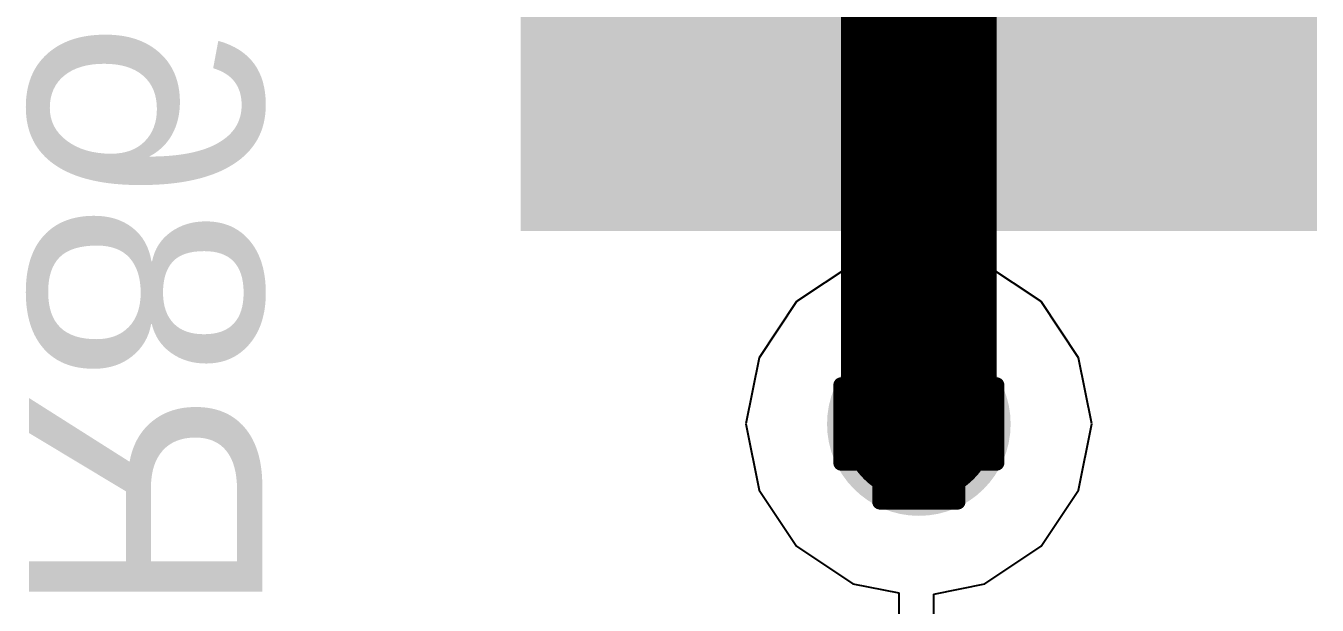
# Model space of a CAD drawing. Header units: inches. Extents: x 0 to 198, y 0 to 199.
# Drawn here: x 1.2028 to 1.3689, y 4.0417 to 4.1162 of the extents above; entities that cross this region are included whole.
import ezdxf

# ---------------------------------------------------------------- set-up
doc = ezdxf.new("R2010")
doc.units = ezdxf.units.IN
doc.header["$MEASUREMENT"] = 0
for name, color, linetype in [('Bottom Layer', 5, 'Continuous'), ('Bottom Overlay', 54, 'Continuous'), ('Bottom Paste', 16, 'Continuous'), ('Bottom Solder', 6, 'Continuous'), ('Drill Drawing', 1, 'Continuous'), ('Layer 1', 16, 'Continuous'), ('Layer 2', 76, 'Continuous'), ('Top Layer', 1, 'Continuous'), ('Via Holes', 16, 'Continuous')]:
    doc.layers.add(name, color=color, linetype=linetype)
doc.styles.add('Arial', font='', dxfattribs={"height": 0.2})
doc.styles.get('Arial').set_extended_font_data('Arial')

# ---------------------------------------------------------------- blocks, each defined once
blk = doc.blocks.new('SMB__B_262')
at = {"layer": 'Bottom Layer'}
blk.add_hatch(color=5, dxfattribs=at).paths.add_polyline_path([(-0.03543, 0.04724), (-0.03543, -0.04724), (-0.14567, -0.04724), (-0.14567, 0.04724)])
at = {"layer": 'Bottom Paste'}
blk.add_hatch(color=16, dxfattribs=at).paths.add_polyline_path([(-0.03543, 0.04724), (-0.03543, -0.04724), (-0.14567, -0.04724), (-0.14567, 0.04724)])
at = {"layer": 'Bottom Solder'}
blk.add_hatch(color=6, dxfattribs=at).paths.add_polyline_path([(-0.03143, 0.05124), (-0.03143, -0.05124), (-0.14967, -0.05124), (-0.14967, 0.05124)])

msp = doc.modelspace()

# ---------------------------------------------------------------- hatches: boundary and pattern name
at = {"layer": 'Bottom Layer'}
h = msp.add_hatch(color=5, dxfattribs=at)
edge = h.paths.add_edge_path()
edge.add_arc((1.31767, 4.065), 0.01181, 0, 360)
at = {"layer": 'Layer 1'}
h = msp.add_hatch(color=16, dxfattribs=at)
edge = h.paths.add_edge_path()
edge.add_arc((1.31767, 4.065), 0.01181, 0, 360)
at = {"layer": 'Layer 2'}
h = msp.add_hatch(color=76, dxfattribs=at)
edge = h.paths.add_edge_path()
edge.add_arc((1.31767, 4.065), 0.01181, 0, 360)
at = {"layer": 'Top Layer'}
h = msp.add_hatch(color=1, dxfattribs=at)
edge = h.paths.add_edge_path()
edge.add_arc((1.31767, 4.065), 0.01181, 0, 360)
at = {"layer": 'Via Holes'}
h = msp.add_hatch(color=7, dxfattribs=at)
edge = h.paths.add_edge_path()
edge.add_arc((1.31767, 4.065), 0.00591, 0, 360)

# ---------------------------------------------------------------- linework, layer by layer
at = {"layer": 'Bottom Layer'}
msp.add_lwpolyline([(1.31767, 4.065, 0.02, 0.02, 0), (1.31767, 4.14892, 0.02, 0.02, 0)], format="xyseb", dxfattribs=at)
msp.add_lwpolyline([(1.31267, 4.065, 0.01, 0.01, 1), (1.32267, 4.065, 0.01, 0.01, 1)], format="xyseb", close=True, dxfattribs=at)
at = {"layer": 'Drill Drawing'}
for points in [[(1.31267, 4.07, 0.002, 0.002, 0), (1.31267, 4.075, 0.002, 0.002, 0)], [(1.31267, 4.075, 0.002, 0.002, 0), (1.32267, 4.075, 0.002, 0.002, 0)], [(1.32267, 4.07, 0.002, 0.002, 0), (1.32267, 4.075, 0.002, 0.002, 0)], [(1.31467, 4.068, 0.002, 0.002, 0), (1.31467, 4.071, 0.002, 0.002, 0)], [(1.31467, 4.071, 0.002, 0.002, 0), (1.32067, 4.071, 0.002, 0.002, 0)], [(1.32067, 4.068, 0.002, 0.002, 0), (1.32067, 4.071, 0.002, 0.002, 0)], [(1.30767, 4.06, 0.002, 0.002, 0), (1.30767, 4.07, 0.002, 0.002, 0)], [(1.30767, 4.07, 0.002, 0.002, 0), (1.31267, 4.07, 0.002, 0.002, 0)], [(1.32267, 4.07, 0.002, 0.002, 0), (1.32767, 4.07, 0.002, 0.002, 0)], [(1.32767, 4.06, 0.002, 0.002, 0), (1.32767, 4.07, 0.002, 0.002, 0)], [(1.31167, 4.062, 0.002, 0.002, 0), (1.31167, 4.068, 0.002, 0.002, 0)], [(1.31167, 4.068, 0.002, 0.002, 0), (1.31467, 4.068, 0.002, 0.002, 0)], [(1.32067, 4.068, 0.002, 0.002, 0), (1.32367, 4.068, 0.002, 0.002, 0)], [(1.32367, 4.062, 0.002, 0.002, 0), (1.32367, 4.068, 0.002, 0.002, 0)], [(1.31167, 4.062, 0.002, 0.002, 0), (1.31467, 4.062, 0.002, 0.002, 0)], [(1.31467, 4.059, 0.002, 0.002, 0), (1.31467, 4.062, 0.002, 0.002, 0)], [(1.32067, 4.062, 0.002, 0.002, 0), (1.32367, 4.062, 0.002, 0.002, 0)], [(1.32067, 4.059, 0.002, 0.002, 0), (1.32067, 4.062, 0.002, 0.002, 0)], [(1.30767, 4.06, 0.002, 0.002, 0), (1.31267, 4.06, 0.002, 0.002, 0)], [(1.31267, 4.055, 0.002, 0.002, 0), (1.31267, 4.06, 0.002, 0.002, 0)], [(1.32267, 4.06, 0.002, 0.002, 0), (1.32767, 4.06, 0.002, 0.002, 0)], [(1.32267, 4.055, 0.002, 0.002, 0), (1.32267, 4.06, 0.002, 0.002, 0)], [(1.31467, 4.059, 0.002, 0.002, 0), (1.32067, 4.059, 0.002, 0.002, 0)], [(1.31267, 4.055, 0.002, 0.002, 0), (1.32267, 4.055, 0.002, 0.002, 0)]]:
    msp.add_lwpolyline(points, format="xyseb", dxfattribs=at)
for points in [[(1.31217, 4.075, 0.001, 0.001, 1), (1.31317, 4.075, 0.001, 0.001, 1)], [(1.31217, 4.075, 0.001, 0.001, 1), (1.31317, 4.075, 0.001, 0.001, 1)], [(1.32217, 4.075, 0.001, 0.001, 1), (1.32317, 4.075, 0.001, 0.001, 1)], [(1.32217, 4.075, 0.001, 0.001, 1), (1.32317, 4.075, 0.001, 0.001, 1)], [(1.31417, 4.071, 0.001, 0.001, 1), (1.31517, 4.071, 0.001, 0.001, 1)], [(1.31417, 4.071, 0.001, 0.001, 1), (1.31517, 4.071, 0.001, 0.001, 1)], [(1.32017, 4.071, 0.001, 0.001, 1), (1.32117, 4.071, 0.001, 0.001, 1)], [(1.32017, 4.071, 0.001, 0.001, 1), (1.32117, 4.071, 0.001, 0.001, 1)], [(1.30717, 4.07, 0.001, 0.001, 1), (1.30817, 4.07, 0.001, 0.001, 1)], [(1.30717, 4.07, 0.001, 0.001, 1), (1.30817, 4.07, 0.001, 0.001, 1)], [(1.31217, 4.07, 0.001, 0.001, 1), (1.31317, 4.07, 0.001, 0.001, 1)], [(1.31217, 4.07, 0.001, 0.001, 1), (1.31317, 4.07, 0.001, 0.001, 1)], [(1.32217, 4.07, 0.001, 0.001, 1), (1.32317, 4.07, 0.001, 0.001, 1)], [(1.32217, 4.07, 0.001, 0.001, 1), (1.32317, 4.07, 0.001, 0.001, 1)], [(1.32717, 4.07, 0.001, 0.001, 1), (1.32817, 4.07, 0.001, 0.001, 1)], [(1.32717, 4.07, 0.001, 0.001, 1), (1.32817, 4.07, 0.001, 0.001, 1)], [(1.31117, 4.068, 0.001, 0.001, 1), (1.31217, 4.068, 0.001, 0.001, 1)], [(1.31117, 4.068, 0.001, 0.001, 1), (1.31217, 4.068, 0.001, 0.001, 1)], [(1.31417, 4.068, 0.001, 0.001, 1), (1.31517, 4.068, 0.001, 0.001, 1)], [(1.31417, 4.068, 0.001, 0.001, 1), (1.31517, 4.068, 0.001, 0.001, 1)], [(1.32017, 4.068, 0.001, 0.001, 1), (1.32117, 4.068, 0.001, 0.001, 1)], [(1.32017, 4.068, 0.001, 0.001, 1), (1.32117, 4.068, 0.001, 0.001, 1)], [(1.32317, 4.068, 0.001, 0.001, 1), (1.32417, 4.068, 0.001, 0.001, 1)], [(1.32317, 4.068, 0.001, 0.001, 1), (1.32417, 4.068, 0.001, 0.001, 1)], [(1.31117, 4.062, 0.001, 0.001, 1), (1.31217, 4.062, 0.001, 0.001, 1)], [(1.31117, 4.062, 0.001, 0.001, 1), (1.31217, 4.062, 0.001, 0.001, 1)], [(1.31417, 4.062, 0.001, 0.001, 1), (1.31517, 4.062, 0.001, 0.001, 1)], [(1.31417, 4.062, 0.001, 0.001, 1), (1.31517, 4.062, 0.001, 0.001, 1)], [(1.32017, 4.062, 0.001, 0.001, 1), (1.32117, 4.062, 0.001, 0.001, 1)], [(1.32017, 4.062, 0.001, 0.001, 1), (1.32117, 4.062, 0.001, 0.001, 1)], [(1.32317, 4.062, 0.001, 0.001, 1), (1.32417, 4.062, 0.001, 0.001, 1)], [(1.32317, 4.062, 0.001, 0.001, 1), (1.32417, 4.062, 0.001, 0.001, 1)], [(1.30717, 4.06, 0.001, 0.001, 1), (1.30817, 4.06, 0.001, 0.001, 1)], [(1.30717, 4.06, 0.001, 0.001, 1), (1.30817, 4.06, 0.001, 0.001, 1)], [(1.31217, 4.06, 0.001, 0.001, 1), (1.31317, 4.06, 0.001, 0.001, 1)], [(1.31217, 4.06, 0.001, 0.001, 1), (1.31317, 4.06, 0.001, 0.001, 1)], [(1.32217, 4.06, 0.001, 0.001, 1), (1.32317, 4.06, 0.001, 0.001, 1)], [(1.32217, 4.06, 0.001, 0.001, 1), (1.32317, 4.06, 0.001, 0.001, 1)], [(1.32717, 4.06, 0.001, 0.001, 1), (1.32817, 4.06, 0.001, 0.001, 1)], [(1.32717, 4.06, 0.001, 0.001, 1), (1.32817, 4.06, 0.001, 0.001, 1)], [(1.31417, 4.059, 0.001, 0.001, 1), (1.31517, 4.059, 0.001, 0.001, 1)], [(1.31417, 4.059, 0.001, 0.001, 1), (1.31517, 4.059, 0.001, 0.001, 1)], [(1.32017, 4.059, 0.001, 0.001, 1), (1.32117, 4.059, 0.001, 0.001, 1)], [(1.32017, 4.059, 0.001, 0.001, 1), (1.32117, 4.059, 0.001, 0.001, 1)], [(1.31217, 4.055, 0.001, 0.001, 1), (1.31317, 4.055, 0.001, 0.001, 1)], [(1.31217, 4.055, 0.001, 0.001, 1), (1.31317, 4.055, 0.001, 0.001, 1)], [(1.32217, 4.055, 0.001, 0.001, 1), (1.32317, 4.055, 0.001, 0.001, 1)], [(1.32217, 4.055, 0.001, 0.001, 1), (1.32317, 4.055, 0.001, 0.001, 1)]]:
    msp.add_lwpolyline(points, format="xyseb", close=True, dxfattribs=at)
at = {"layer": 'Layer 2'}
for p, q in [((1.31767, 4.08724), (1.30916, 4.08555)), ((1.32618, 4.08555), (1.31767, 4.08724)), ((1.30916, 4.08555), (1.30195, 4.08072)), ((1.33339, 4.08072), (1.32618, 4.08555)), ((1.30195, 4.08072), (1.29712, 4.07351)), ((1.33822, 4.07351), (1.33339, 4.08072)), ((1.29712, 4.07351), (1.29543, 4.065)), ((1.33991, 4.065), (1.33822, 4.07351)), ((1.29543, 4.065), (1.29712, 4.05649)), ((1.33822, 4.05649), (1.33991, 4.065)), ((1.29712, 4.05649), (1.30195, 4.04928)), ((1.33339, 4.04928), (1.33822, 4.05649)), ((1.30195, 4.04928), (1.30916, 4.04445)), ((1.32618, 4.04445), (1.33339, 4.04928)), ((1.30916, 4.04445), (1.31509, 4.04328)), ((1.31958, 4.04314), (1.32618, 4.04445)), ((1.31509, 4.04328), (1.31509, 4.0392)), ((1.31958, 4.03906), (1.31958, 4.04314))]:
    msp.add_line(p, q, dxfattribs=at)

# ---------------------------------------------------------------- block references
at = {"rotation": 90}
msp.add_blockref('SMB__B_262', (1.31767, 4.23947), dxfattribs=at)

# ---------------------------------------------------------------- texts
at = {"layer": 'Bottom Overlay', "style": 'Arial', "text_generation_flag": 2}
msp.add_text('R86', height=0.03, rotation=270, dxfattribs=at).set_placement((1.20321, 4.04001))

doc.saveas('drawing.dxf')
